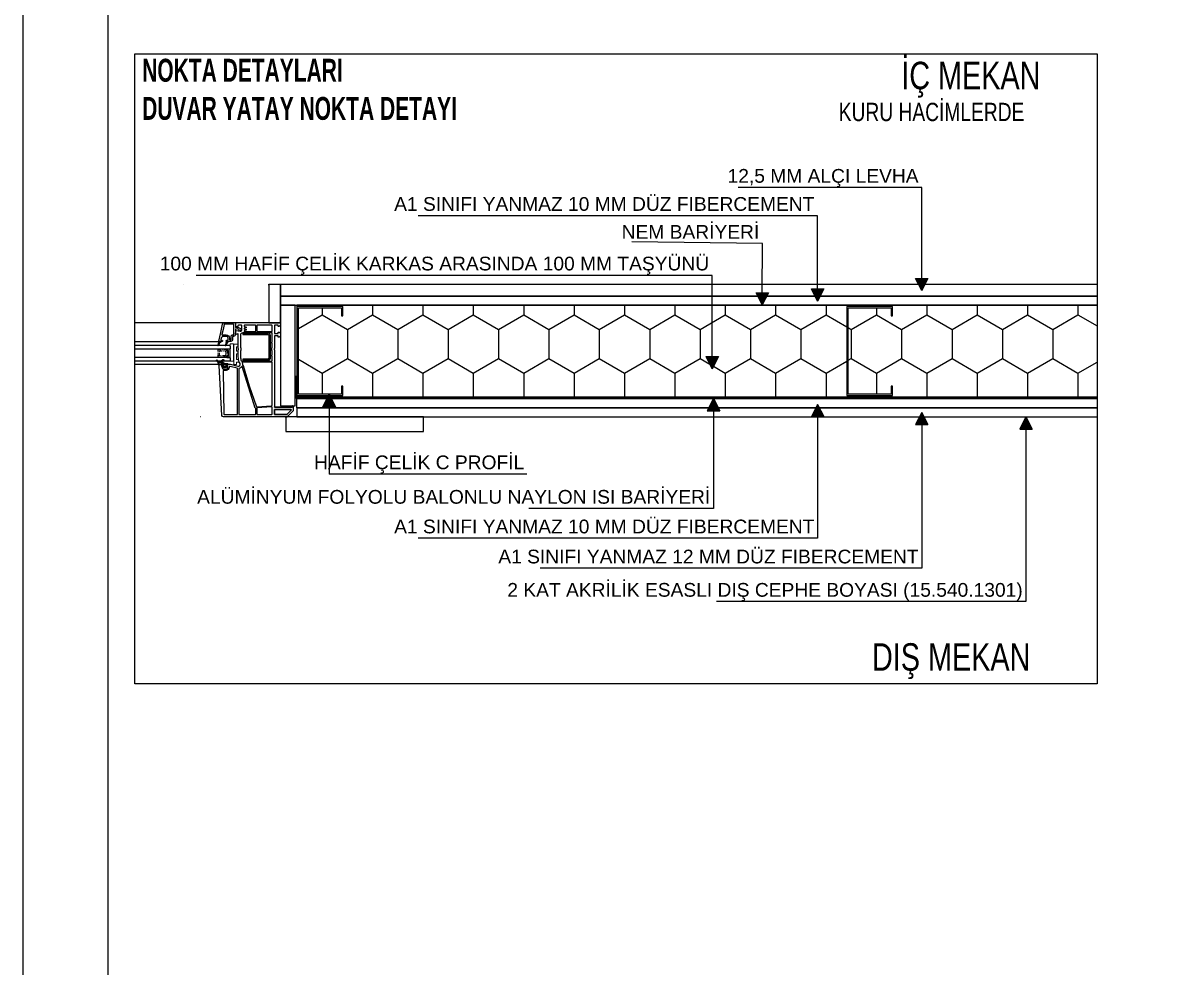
# Model space of a CAD drawing. Header units: centimetres. Extents: x -373760 to 14750, y -122502 to 29584.
# Drawn here: x -182437 to -180435, y -69107 to -67444 of the extents above; entities that cross this region are included whole.
import ezdxf
from ezdxf.enums import TextEntityAlignment as Align

# ---------------------------------------------------------------- set-up
doc = ezdxf.new("R2010")
doc.units = ezdxf.units.CM
for name, pattern in [('ACAD_ISO07W100', [3, 0, -3]), ('Dash', [6, 3, -3]), ('OGLT0', [10, 4.5, -2.2, 1.1, -2.2])]:
    doc.linetypes.add(name, pattern=pattern)
for name, color, linetype in [('02-KR', 130, 'Continuous'), ('CER', 4, 'Continuous'), ('PENCERE-PLAN', 1, 'Continuous'), ('Tarama', 253, 'Continuous')]:
    doc.layers.add(name, color=color, linetype=linetype)
for name, color, linetype, lineweight in [('5', 5, 'Continuous', 5), ('Aluminum bubble wrap', 2, 'Dash', 13), ('olçü', 7, 'Continuous', 25), ('YAZI', 5, 'Continuous', 0)]:
    doc.layers.add(name, color=color, linetype=linetype, lineweight=lineweight)
doc.styles.add('ROMANS', font='', dxfattribs={"width": 0.8})
doc.styles.add('TROMANS', font='arial.ttf', dxfattribs={"width": 0.75})
doc.styles.add('YAZI', font='arial.ttf', dxfattribs={"height": 34})
doc.styles.get('ROMANS').set_extended_font_data('VNI-Avo')

# ---------------------------------------------------------------- blocks, each defined once
blk = doc.blocks.new('ERP70003', base_point=(0, -0.299646))
at = {"color": 1, "linetype": 'Continuous'}
for p, q in [((-7.004034, 1.480354), (-6.264555, 2.219833)), ((-6.098671, 2.134374), (-3.807703, -0.156594)), ((-5.769407, 0.59366), (-4.8645, 1.498567)), ((-4.700477, -0.45873), (-3.411097, 0.830651)), ((-2.557619, 0.714642), (-1.328874, -0.514102)), ((-2.47647, -0.356043), (-1.543613, 0.576814)), ((-0.944009, -0.944903), (0.130151, 0.129258)), ((-0.04973, 0.328074), (0.105599, 0.172745)), ((-7.641225, -5.520798), (-3.650477, -1.53005)), ((-7.565873, -4.883705), (-6.721964, -5.727614)), ((-6.434951, -3.893307), (-5.560565, -4.767693)), ((-5.297464, -2.909474), (-4.379982, -3.826956)), ((-4.700477, -1.38514), (-3.650477, -2.43514)), ((-3.99524, -3.996133), (-3.458466, -3.459359)), ((-2.918095, -5.040309), (-2.352341, -4.474555)), ((-1.84095, -6.084484), (-1.211837, -5.455371)), ((-1.363584, -6.843354), (-1.284268, -6.92267)), ((-1.363584, -7.728438), (-1.32199, -7.686844)), ((-1.363584, -9.849758), (0.662091, -7.824083)), ((-1.363584, -8.964674), (-0.153864, -10.174393)), ((-1.32199, -7.686844), (-0.196209, -6.561063)), ((-1.284268, -6.92267), (0.643563, -8.8505)), ((-1.270792, -4.814825), (-1.184479, -4.901138)), ((-1.211837, -5.455371), (-0.514991, -4.758526)), ((-1.184479, -4.901138), (-0.340513, -5.745104)), ((-1.113315, -3.235529), (-1.101685, -3.223899)), ((-1.101685, -3.223899), (-0.833774, -2.955988)), ((-1.085526, -2.878771), (-1.08469, -2.879607)), ((-1.08469, -2.879607), (-0.796275, -3.168021)), ((-0.953495, -0.889481), (0.044844, -1.88782)), ((-0.833774, -2.955988), (0.028832, -2.093382)), ((-0.796275, -3.168021), (-0.108453, -3.855844)), ((-0.514991, -4.758526), (-0.150364, -4.393898)), ((-0.340513, -5.745104), (0.068599, -6.154216)), ((-0.196209, -6.561063), (-0.098144, -6.462999)), ((0.558634, -5.80622), (2.368416, -3.996438)), ((0.786203, -4.7505), (1.786203, -5.7505)), ((1.575666, -9.031829), (4.250136, -6.357359)), ((1.764883, -7.8505), (2.965568, -9.051185)), ((1.959584, -3.802561), (4.250136, -6.093112)), ((2.582393, -5.903782), (3.469432, -5.016743)), ((3.061648, -7.025944), (4.066583, -8.03088))]:
    blk.add_line(p, q, dxfattribs=at)
for points in [[(-1.363584, -10.3), (-1.363584, -8.529457), (-1.363584, -6.758913, 0.202954), (-1.515567, -6.399908), (-4.093142, -3.901227, 0.382283), (-4.493076, -3.885391), (-6.727085, -5.731846, -0.97902), (-7.492505, -4.808003), (-4.804225, -2.482863, 0.217774), (-4.700477, -2.25596), (-4.700477, -0.327929, 0.241531), (-4.825477, -0.08426), (-7.011969, 1.486053, -0.929019), (-6.491317, 2.336653), (-3.624236, 0.859621), (-0.251477, 0.401182, -0.398585), (0.181507, -0.133338), (-0.152958, -4.427202, 0.43717), (0.146136, -4.7505), (1.300136, -4.7505, 0.414214), (1.600136, -4.4505), (1.600136, -4.2005, -0.654513), (2.27202, -3.907108), (4.154049, -5.651175, -0.208815), (4.250136, -5.871219), (4.250136, -7.729781, -0.208815), (4.154049, -7.949825), (2.27202, -9.693892, -0.654513), (1.600136, -9.4005), (1.600136, -9.1505, 0.414214), (1.300136, -8.8505), (0.146136, -8.8505, 0.414214), (-0.153864, -9.1505), (-0.153864, -10.3, -0.414214), (-0.453864, -10.6), (-1.063584, -10.6, -0.414214), (-1.363584, -10.3)], [(-1.08313, -2.848019), (-1.012723, -1.94413), (-0.942316, -1.040242, 0.397511), (-1.373463, -0.505968), (-3.256743, -0.249985, 1.711261), (-3.650477, -0.593822), (-3.650477, -2.890975, 1.062548), (-3.416997, -3.442486), (-1.90115, -4.911936, 0.63496), (-1.223945, -4.655796), (-1.08313, -2.848019)], [(-0.153864, -6.8005, 0.414214), (0.896136, -7.8505), (2.036136, -7.8505, 1), (2.036136, -5.7505), (0.896136, -5.7505, 0.414214), (-0.153864, -6.8005)]]:
    blk.add_lwpolyline(points, format="xyb", close=True, dxfattribs=at)
blk = doc.blocks.new('DS0003')
at = {"color": 1}
for p, q in [((-135, 2768), (-135, 2796)), ((-133.5, 2796), (-135, 2796)), ((-133.5, 2768.5), (-133.5, 2796)), ((-105, 2796), (-106.5, 2796)), ((-106.5, 2796), (-106.5, 2768.5)), ((-105, 2796), (-105, 2768)), ((-107, 2766), (-133, 2766)), ((-107.5, 2767.5), (-132.5, 2767.5))]:
    blk.add_line(p, q, dxfattribs=at)
for centre, radius, start, end in [((-132.5, 2768.5), 1, 180, 270), ((-107.5, 2768.5), 1, 270, 0), ((-133, 2768), 2, 180, 270), ((-107, 2768), 2, 270, 0)]:
    blk.add_arc(centre, radius, start, end, dxfattribs=at)

msp = doc.modelspace()

# ---------------------------------------------------------------- hatches: boundary and pattern name
h = msp.add_hatch(color=256)
h.dxf.hatch_style = 1
h.paths.add_polyline_path([(-180843.72, -67894.56), (-180865.58, -67894.56), (-180859.25, -67906.97), (-180847.31, -67901.6)])
h.paths.add_polyline_path([(-180847.31, -67901.6), (-180859.25, -67906.97), (-180854.65, -67915.98)])
h = msp.add_hatch(color=256)
h.dxf.hatch_style = 1
h.paths.add_polyline_path([(-181124.33, -67919.81), (-181146.19, -67919.81), (-181139.86, -67932.22), (-181127.92, -67926.85)])
h.paths.add_polyline_path([(-181127.92, -67926.85), (-181139.86, -67932.22), (-181135.26, -67941.23)])
h = msp.add_hatch(color=256)
h.dxf.hatch_style = 1
h.paths.add_polyline_path([(-181026.97, -67913.08), (-181048.83, -67913.08), (-181042.5, -67925.48), (-181030.57, -67920.12)])
h.paths.add_polyline_path([(-181030.57, -67920.12), (-181042.5, -67925.48), (-181037.9, -67934.5)])
h = msp.add_hatch(color=256)
h.dxf.hatch_style = 1
h.paths.add_polyline_path([(-181212.25, -68032.33), (-181234.11, -68032.33), (-181227.78, -68044.74), (-181215.85, -68039.37)])
h.paths.add_polyline_path([(-181215.85, -68039.37), (-181227.78, -68044.74), (-181223.18, -68053.75)])
h = msp.add_hatch(color=256)
h.dxf.hatch_style = 1
h.paths.add_polyline_path([(-181908.28, -68120.48), (-181886.43, -68120.48), (-181892.76, -68108.08), (-181904.69, -68113.44)])
h.paths.add_polyline_path([(-181904.69, -68113.44), (-181892.76, -68108.08), (-181897.36, -68099.06)])
h = msp.add_hatch(color=256)
h.dxf.hatch_style = 1
h.paths.add_polyline_path([(-181210.23, -68127.63), (-181232.09, -68127.63), (-181225.76, -68115.23), (-181213.82, -68120.59)])
h.paths.add_polyline_path([(-181213.82, -68120.59), (-181225.76, -68115.23), (-181221.16, -68106.21)])
h = msp.add_hatch(color=256)
h.dxf.hatch_style = 1
h.paths.add_polyline_path([(-181026.97, -68137.93), (-181048.83, -68137.93), (-181042.5, -68125.53), (-181030.57, -68130.89)])
h.paths.add_polyline_path([(-181030.57, -68130.89), (-181042.5, -68125.53), (-181037.9, -68116.51)])
h = msp.add_hatch(color=256)
h.dxf.hatch_style = 1
h.paths.add_polyline_path([(-180843.72, -68151.8), (-180865.58, -68151.8), (-180859.25, -68139.4), (-180847.31, -68144.76)])
h.paths.add_polyline_path([(-180847.31, -68144.76), (-180859.25, -68139.4), (-180854.65, -68130.38)])
h = msp.add_hatch(color=256)
h.dxf.hatch_style = 1
h.paths.add_polyline_path([(-180660.46, -68159.88), (-180682.32, -68159.88), (-180675.99, -68147.47), (-180664.06, -68152.84)])
h.paths.add_polyline_path([(-180664.06, -68152.84), (-180675.99, -68147.47), (-180671.39, -68138.46)])
at = {"layer": 'PENCERE-PLAN'}
msp.add_hatch(color=256, dxfattribs=at).paths.add_polyline_path([(-182049.54, -68036.63), (-182049.54, -68039.04), (-182004.4, -68039.04, 0.4142136), (-182001.18, -68035.82), (-182001.18, -67993.9, 0.4142136), (-182004.4, -67990.68), (-182049.54, -67990.68), (-182049.54, -67993.1), (-182005.21, -67993.1, -0.4142136), (-182003.59, -67994.71), (-182003.59, -68035.01, -0.4142136), (-182005.21, -68036.63)])
h = msp.add_hatch(dxfattribs=at)
h.set_pattern_fill('ANSI37', color=256, scale=0.806123, angle=270, style=0)
h.set_pattern_definition([(315, (-987617.1878, -393512.7317), (1.809798298, 1.809798298), []), (45, (-987617.1878, -393512.7317), (-1.809798298, 1.809798298), [])])
edge = h.paths.add_edge_path()
edge.add_arc((-182088.31, -68007.39), 0.806, 90, 151.56377, ccw=False)
edge.add_line((-182088.31, -68006.59), (-182088.22, -68006.59))
edge.add_arc((-182088.22, -68005.78), 0.806, 270, 322.52257)
edge.add_line((-182087.58, -68006.27), (-182086.96, -68005.46))
edge.add_line((-182086.96, -68005.46), (-182090.52, -68005.46))
edge.add_arc((-182090.52, -68004.65), 0.806, 174.56748, 270, ccw=False)
edge.add_line((-182091.32, -68004.57), (-182093.19, -68012.38))
edge.add_arc((-182092.64, -68012.51), 0.564, 167, 335.41276)
edge.add_line((-182092.13, -68012.75), (-182089.02, -68007.01))
edge = h.paths.add_edge_path()
edge.add_line((-182079.16, -68012.56), (-182074.27, -68005.19))
edge.add_arc((-182075.57, -68003.15), 2.42, 270, 302.51027, ccw=False)
edge.add_line((-182075.57, -68005.57), (-182077.71, -68005.57))
edge.add_arc((-182077.71, -68004.6), 0.967, 246.51365, 270, ccw=False)
edge.add_arc((-182100.84, -68001.95), 23.02, 334.10483, 351.15397, ccw=False)
edge.add_arc((-182079.63, -68012.25), 0.564, 154.10483, 326.44114)
at = {"layer": 'Tarama', "ltscale": 3}
h = msp.add_hatch(dxfattribs=at)
h.set_pattern_fill('HONEY', color=256, scale=16.122465, angle=270)
h.set_pattern_definition([(270, (-232269.574, -53779.56), (44.330823, -76.78324), [51.18883, -102.37765]), (30, (-232269.574, -53779.56), (44.330824, 76.78324), [51.18883, -102.37765]), (330, (-232269.574, -53779.56), (88.661647, -2e-07), [-102.37765, 51.18883])])
h.paths.add_polyline_path([(-180546.26, -68102.99), (-180546.26, -67941.76), (-181223.18, -67941.76), (-181223.18, -68032.33), (-181212.25, -68032.33), (-181223.18, -68053.75), (-181234.11, -68032.33), (-181223.18, -68032.33), (-181223.18, -67941.76), (-181954, -67941.76), (-181954, -67944.18), (-181873.39, -67944.18), (-181873.39, -67960.3), (-181875.81, -67960.3), (-181875.81, -67946.6), (-181951.59, -67946.6), (-181951.59, -68098.15), (-181875.81, -68098.15), (-181875.81, -68084.45), (-181873.39, -68084.45), (-181873.39, -68100.57), (-181896.59, -68100.57), (-181895.35, -68102.99)])
h.paths.add_polyline_path([(-180986.66, -67944.18), (-180906.04, -67944.18), (-180906.04, -67960.3), (-180908.46, -67960.3), (-180908.46, -67946.6), (-180984.24, -67946.6), (-180984.24, -68098.15), (-180908.46, -68098.15), (-180908.46, -68084.45), (-180906.04, -68084.45), (-180906.04, -68100.57), (-180986.66, -68100.57)], flags=16)
h.paths.add_polyline_path([(-180709.02, -68057.64), (-180709.02, -67990.61), (-180812.29, -67990.61), (-180812.29, -68057.64)], flags=24)
h.paths.add_polyline_path([(-182010.69, -68070.49), (-181932.94, -68070.49), (-181932.94, -67967.22), (-182010.69, -67967.22)], flags=9)

# ---------------------------------------------------------------- linework, layer by layer
for p, q in [((-180854.65, -67734.75), (-181177.4, -67734.75)), ((-180854.65, -67894.56), (-180854.65, -67734.75)), ((-181037.9, -67784.25), (-181740.64, -67784.25)), ((-181037.9, -67913.08), (-181037.9, -67784.25)), ((-181134.95, -67833.37), (-181365.04, -67829.93)), ((-181135.73, -67921.6), (-181134.95, -67833.37)), ((-181223.18, -67889.15), (-182131.35, -67889.15)), ((-181223.18, -68032.33), (-181223.18, -67889.15)), ((-180854.65, -67915.98), (-180865.58, -67894.56)), ((-180865.58, -67894.56), (-180843.72, -67894.56)), ((-180854.65, -67915.98), (-180843.72, -67894.56)), ((-181135.26, -67941.23), (-181146.19, -67919.81)), ((-181146.19, -67919.81), (-181124.33, -67919.81)), ((-181135.26, -67941.23), (-181124.33, -67919.81)), ((-181037.9, -67934.5), (-181048.83, -67913.08)), ((-181048.83, -67913.08), (-181026.97, -67913.08)), ((-181037.9, -67934.5), (-181026.97, -67913.08)), ((-181223.18, -68053.75), (-181234.11, -68032.33)), ((-181234.11, -68032.33), (-181212.25, -68032.33)), ((-181223.18, -68053.75), (-181212.25, -68032.33)), ((-181897.36, -68099.06), (-181908.28, -68120.48)), ((-181897.36, -68099.06), (-181886.43, -68120.48)), ((-181221.16, -68106.21), (-181232.09, -68127.63)), ((-181221.16, -68106.21), (-181210.23, -68127.63)), ((-181886.43, -68120.48), (-181908.28, -68120.48)), ((-181897.36, -68120.48), (-181897.36, -68239.12)), ((-181232.09, -68127.63), (-181210.23, -68127.63)), ((-181221.16, -68127.63), (-181221.16, -68299.87)), ((-181037.9, -68116.51), (-181048.83, -68137.93)), ((-181037.9, -68116.51), (-181026.97, -68137.93)), ((-180854.65, -68130.38), (-180865.58, -68151.8)), ((-180854.65, -68130.38), (-180843.72, -68151.8)), ((-181048.83, -68137.93), (-181026.97, -68137.93)), ((-181037.9, -68137.93), (-181037.9, -68352.06)), ((-180671.39, -68138.46), (-180682.32, -68159.88)), ((-180671.39, -68138.46), (-180660.46, -68159.88)), ((-180865.58, -68151.8), (-180843.72, -68151.8)), ((-180854.65, -68151.8), (-180854.65, -68404.99)), ((-180682.32, -68159.88), (-180660.46, -68159.88)), ((-180671.39, -68159.88), (-180671.39, -68463.63)), ((-181549.72, -68239.12), (-181897.36, -68239.12)), ((-181221.16, -68299.87), (-181545.87, -68299.87)), ((-181037.9, -68352.06), (-181740.64, -68352.06)), ((-180854.65, -68404.99), (-181525.97, -68404.99)), ((-180671.39, -68463.63), (-181215.86, -68463.63))]:
    msp.add_line(p, q)
at = {"linetype": 'ACAD_ISO07W100', "ltscale": 50}
for p, q in [((-182003.41, -67905.49), (-182239.12, -67905.49)), ((-181973.35, -68138.46), (-182239.12, -68138.46))]:
    msp.add_line(p, q, dxfattribs=at)
for points in [[(-182239.12, -67499.22), (-180546.26, -67499.22), (-180546.26, -68608.61), (-182239.12, -68608.61)], [(-180865.58, -67894.56), (-180843.72, -67894.56), (-180854.65, -67915.98)], [(-181146.19, -67919.81), (-181124.33, -67919.81), (-181135.26, -67941.23)], [(-181048.83, -67913.08), (-181026.97, -67913.08), (-181037.9, -67934.5)], [(-181234.11, -68032.33), (-181212.25, -68032.33), (-181223.18, -68053.75)], [(-181886.43, -68120.48), (-181908.28, -68120.48), (-181897.36, -68099.06)], [(-181232.09, -68127.63), (-181210.23, -68127.63), (-181221.16, -68106.21)], [(-181048.83, -68137.93), (-181026.97, -68137.93), (-181037.9, -68116.51)], [(-180865.58, -68151.8), (-180843.72, -68151.8), (-180854.65, -68130.38)], [(-180682.32, -68159.88), (-180660.46, -68159.88), (-180671.39, -68138.46)]]:
    msp.add_lwpolyline(points, close=True)
at = {"color": 11}
msp.add_lwpolyline([(-182003.41, -67972.63), (-181983.26, -67972.63), (-181983.26, -67905.49), (-182003.41, -67905.49)], close=True, dxfattribs=at)
for points in [[(-180546.26, -67905.49), (-181983.26, -67905.49), (-181983.26, -67925.64), (-180546.26, -67925.64)], [(-180546.26, -68122.34), (-181954, -68122.34), (-181954, -68106.21), (-180546.26, -68106.21)], [(-180546.26, -68122.34), (-181954, -68122.34), (-181954, -68138.46), (-180546.26, -68138.46)], [(-180546.26, -68122.34), (-181954, -68122.34), (-181954, -68122.34), (-180546.26, -68122.34)]]:
    msp.add_lwpolyline(points, dxfattribs=at)
at = {"color": 95}
msp.add_lwpolyline([(-180546.26, -67925.64), (-181983.26, -67925.64), (-181983.26, -67941.76), (-180546.26, -67941.76)], dxfattribs=at)
at = {"layer": '02-KR'}
msp.add_lwpolyline([(-180546.26, -67941.76), (-181954, -67941.76), (-181954, -68102.99), (-180546.26, -68102.99)], dxfattribs=at)
at = {"layer": '5'}
msp.add_lwpolyline([(-180546.26, -68106.21), (-181954, -68106.21), (-181954, -68106.21), (-180546.26, -68106.21)], dxfattribs=at)
at = {"layer": 'Aluminum bubble wrap', "ltscale": 100, "const_width": 3.22}
msp.add_lwpolyline([(-180546.26, -68104.56), (-181955.62, -68104.52), (-181955.62, -68104.52), (-181955.62, -68104.52), (-181955.62, -68065.55)], dxfattribs=at)
at = {"layer": 'CER', "color": 2}
msp.add_lwpolyline([(-174354.96, -56588.86), (-182436.51, -56588.86), (-182436.51, -86588.86), (-174354.96, -86588.86)], dxfattribs=at)
msp.add_lwpolyline([(-182286.51, -86438.86), (-174504.96, -86438.86), (-174504.96, -56738.86), (-182286.51, -56738.86)], close=True, dxfattribs=at)
at = {"layer": 'olçü'}
for points in [[(-181983.03, -68119.11), (-181957.23, -68119.11), (-181957.23, -67941.76), (-181983.03, -67941.76)], [(-181973.35, -68164.25), (-181731.51, -68164.25), (-181731.51, -68138.46), (-181973.35, -68138.46)]]:
    msp.add_lwpolyline(points, close=True, dxfattribs=at)
at = {"layer": 'PENCERE-PLAN', "linetype": 'Continuous'}
for p, q in [((-182239.12, -67972.4), (-182061.54, -67972.4)), ((-182072.45, -68012.8), (-182239.12, -68012.8)), ((-182072.45, -68019.25), (-182239.12, -68019.25)), ((-182072.45, -68012.8), (-182071.65, -68013.61)), ((-182071.65, -68018.45), (-182072.45, -68019.25)), ((-182071.65, -68013.61), (-182071.65, -68018.45)), ((-182072.45, -68033.76), (-182239.12, -68033.76)), ((-182072.45, -68040.21), (-182239.12, -68040.21)), ((-182077.45, -68033.76), (-182077.45, -68033.52)), ((-182076.81, -68033.76), (-182076.81, -68032.88)), ((-182076.16, -68033.76), (-182076.16, -68032.23)), ((-182075.52, -68033.76), (-182075.52, -68031.59)), ((-182072.45, -68033.76), (-182071.65, -68034.57)), ((-182071.65, -68039.41), (-182072.45, -68040.21)), ((-182071.65, -68034.57), (-182071.65, -68039.41))]:
    msp.add_line(p, q, dxfattribs=at)
at = {"layer": 'PENCERE-PLAN', "linetype": 'ByBlock'}
for p, q in [((-182239.12, -68005.45), (-182091.05, -68005.45)), ((-182239.12, -68045.75), (-182089.43, -68045.75))]:
    msp.add_line(p, q, dxfattribs=at)
at = {"layer": 'PENCERE-PLAN', "linetype": 'OGLT0'}
for p, q in [((-182092.61, -68033.28), (-182092.61, -68019.74)), ((-182092.61, -68019.74), (-182078.9, -68019.74)), ((-182090.19, -68030.86), (-182090.19, -68022.16)), ((-182090.19, -68022.16), (-182080.52, -68022.16)), ((-182080.52, -68030.86), (-182090.19, -68030.86)), ((-182080.52, -68022.16), (-182078.9, -68023.77)), ((-182078.9, -68029.25), (-182080.52, -68030.86)), ((-182078.9, -68019.74), (-182076.49, -68022.16)), ((-182078.9, -68023.77), (-182078.9, -68029.25)), ((-182076.49, -68030.86), (-182078.9, -68033.28)), ((-182076.49, -68022.16), (-182076.49, -68030.86)), ((-182078.9, -68033.28), (-182092.61, -68033.28))]:
    msp.add_line(p, q, dxfattribs=at)
at = {"layer": 'PENCERE-PLAN'}
for points in [[(-181873.39, -67960.3), (-181873.39, -67944.18), (-181954, -67944.18), (-181954, -68100.57), (-181873.39, -68100.57), (-181873.39, -68084.45), (-181875.81, -68084.45), (-181875.81, -68098.15), (-181951.59, -68098.15), (-181951.59, -67946.6), (-181875.81, -67946.6), (-181875.81, -67960.3), (-181873.39, -67960.3)], [(-180906.04, -67960.3), (-180906.04, -67944.18), (-180986.66, -67944.18), (-180986.66, -68100.57), (-180906.04, -68100.57), (-180906.04, -68084.45), (-180908.46, -68084.45), (-180908.46, -68098.15), (-180984.24, -68098.15), (-180984.24, -67946.6), (-180908.46, -67946.6), (-180908.46, -67960.3), (-180906.04, -67960.3)]]:
    msp.add_lwpolyline(points, dxfattribs=at)
at = {"layer": 'PENCERE-PLAN', "linetype": 'Continuous'}
for points in [[(-182091.36, -68005.06), (-182088.06, -67989.99), (-182084.75, -67974.93, -0.35225), (-182081.6, -67972.4), (-182063.08, -67972.4, -0.414214), (-182062.43, -67973.04), (-182062.43, -67980.14, 0.264301), (-182062.12, -67980.69, 0.191256), (-182061.41, -67980.81), (-182058.91, -67980.25, -0.174881), (-182058.26, -67980.33), (-182053.44, -67982.8, -0.281324), (-182052.91, -67983.66), (-182052.91, -67985.9, -0.414214), (-182054.2, -67987.19), (-182054.53, -67987.19, -0.414214), (-182055.82, -67985.9), (-182055.82, -67985.44, 0.281324), (-182056.34, -67984.58), (-182058.65, -67983.39, 0.174881), (-182059.3, -67983.31), (-182061.83, -67983.87, 0.079808), (-182062.12, -67983.99, 0.264301), (-182062.43, -67984.54), (-182062.43, -67993.36, -0.414214), (-182065.65, -67996.58), (-182066.78, -67996.58, 0.414214), (-182067.27, -67997.06), (-182067.27, -68002.22, -0.414214), (-182070.49, -68005.45), (-182077.59, -68005.45, -0.414214), (-182078.55, -68004.48, -0.414214), (-182077.59, -68003.51), (-182076.3, -68003.51, 0.414214), (-182075.33, -68002.55), (-182075.33, -67999.8, 0.414214), (-182078.55, -67996.58), (-182082.81, -67996.58, 0.35225), (-182087.53, -68000.38), (-182087.96, -68002.34, 0.479016), (-182087.02, -68003.51), (-182085.97, -68003.51, -0.414214), (-182085, -68004.48, -0.414214), (-182085.97, -68005.45), (-182091.05, -68005.45, -0.479016), (-182091.36, -68005.06)], [(-182084.06, -67984.56), (-182086.02, -67993.47, 0.581143), (-182085.18, -67994.22, -0.079887), (-182082.81, -67993.84), (-182078.55, -67993.84, -0.414214), (-182072.59, -67999.8), (-182072.59, -68002.06, 0.414214), (-182071.94, -68002.71), (-182070.65, -68002.71, 0.414214), (-182070.01, -68002.06), (-182070.01, -67997.06, -0.414214), (-182066.78, -67993.84), (-182065.65, -67993.84, 0.414214), (-182065.17, -67993.36), (-182065.17, -67976.1, 0.414214), (-182066.14, -67975.14), (-182081.47, -67975.14, 0.35225), (-182082.1, -67975.64), (-182084.06, -67984.56)], [(-181998.09, -68039.74, 0.198912), (-181997.86, -68039.17), (-181997.86, -68031.83, 0.267949), (-181998.26, -68031.14, -0.57735), (-181998.26, -68029.74, 0.267949), (-181997.86, -68029.04), (-181997.86, -68021.62, 0.121048), (-181997.95, -68021.24, -0.245696), (-181997.95, -68017.06, 0.121048), (-181997.86, -68016.69), (-181997.86, -68009.26, 0.267949), (-181998.26, -68008.56, -0.57735), (-181998.26, -68007.17, 0.267949), (-181997.86, -68006.47), (-181997.86, -67990.94, 0.198912), (-181998.09, -67990.37, 0.198912), (-181998.66, -67990.13), (-182048.91, -67990.13, 0.172654), (-182049.41, -67990.31, -0.132383), (-182052.48, -67991.68, 0.368828), (-182053.16, -67992.48), (-182053.16, -68016.69, 0.121048), (-182053.07, -68017.06, -0.245696), (-182053.07, -68021.24, 0.121048), (-182053.16, -68021.62), (-182053.16, -68032.64, 0.086278), (-182051.98, -68039.45, 0.316621), (-182051.22, -68039.98), (-181998.66, -68039.98, 0.198912), (-181998.09, -68039.74)], [(-182046.47, -67987.96, 0.198912), (-182045.9, -67988.2), (-182027.44, -67988.2, 0.414214), (-182026.64, -67987.39), (-182026.64, -67977.56, 0.414214), (-182027.44, -67976.75), (-182045.92, -67976.75, 0.436376), (-182046.73, -67977.62, -0.018775), (-182046.71, -67978.04), (-182046.71, -67978.65, 0.339454), (-182046.11, -67979.43), (-182043.76, -67980.06, -0.339454), (-182043.16, -67980.83), (-182043.16, -67981.34, -0.414225), (-182043.65, -67981.83), (-182045.9, -67981.83, 0.414214), (-182046.71, -67982.63), (-182046.71, -67983.12, 0.414214), (-182045.9, -67983.92), (-182043.65, -67983.92, -0.414214), (-182043.16, -67984.41), (-182043.16, -67984.92, -0.339454), (-182043.76, -67985.7), (-182046.11, -67986.33, 0.339454), (-182046.71, -67987.1), (-182046.71, -67987.39, 0.198912), (-182046.47, -67987.96)], [(-181998.09, -67987.96, 0.198912), (-181997.86, -67987.39), (-181997.86, -67977.56, 0.414214), (-181998.66, -67976.75), (-182023.9, -67976.75, 0.414214), (-182024.7, -67977.56), (-182024.7, -67987.39, 0.414214), (-182023.9, -67988.2), (-181998.66, -67988.2, 0.198912), (-181998.09, -67987.96)], [(-182071.84, -68049.79, 0.028681), (-182071.93, -68049.78), (-182072.28, -68049.78, 0.414227), (-182073.08, -68050.59), (-182073.08, -68051.28, -0.395059), (-182078.71, -68056.56), (-182083.11, -68056.56, 0.493145), (-182083.89, -68057.57), (-182082.55, -68133.51, 0.339454), (-182081.77, -68134.1), (-182059.2, -68134.1, 0.414214), (-182058.4, -68133.3), (-182058.4, -68053.56, 0.34853), (-182059.02, -68052.78), (-182071.75, -68049.81, 0.028681), (-182071.84, -68049.79)], [(-182041.55, -68134.1), (-182027.44, -68134.1, 0.198912), (-182026.87, -68133.87, 0.198912), (-182026.64, -68133.3), (-182026.64, -68123.58, 0.388758), (-182027.37, -68122.78), (-182050.67, -68049.79, 0.12745), (-182051.07, -68049.86, 0.12745), (-182051.39, -68050.11, -0.185919), (-182055.81, -68052.88, 0.359269), (-182056.46, -68053.67), (-182056.46, -68133.3, 0.414214), (-182055.66, -68134.1), (-182041.55, -68134.1)], [(-182038, -68083.96), (-182024.96, -68120.82, 0.039482), (-182024.83, -68120.82), (-181998.61, -68118.78, 0.393689), (-181997.86, -68117.98), (-181997.86, -68042.72, 0.198912), (-181998.09, -68042.15, 0.198912), (-181998.66, -68041.92), (-182049.72, -68041.92, 0.532241), (-182050.47, -68043.02, -0.116176), (-182049.96, -68046.31, 0.411211), (-182048.49, -68048.04), (-182038, -68083.96)], [(-182024.47, -68133.87, 0.198912), (-182023.9, -68134.1), (-181998.66, -68134.1, 0.414214), (-181997.86, -68133.3), (-181997.86, -68121.53, 0.435041), (-181998.72, -68120.73), (-182023.95, -68122.51, 0.393689), (-182024.7, -68123.32), (-182024.7, -68133.3, 0.198912), (-182024.47, -68133.87)], [(-181992.94, -68125.08, 0.414214), (-181993.75, -68125.88, -0.414214)], [(-181982.31, -68134.1), (-181982.31, -68134.1), (-181971.68, -68134.1, 0.209324), (-181971.08, -68133.85), (-181964.3, -68126.49, 0.188543), (-181964.08, -68125.95), (-181964.08, -68125.88), (-181964.08, -68125.95, -0.188543), (-181964.3, -68126.49), (-181971.08, -68133.85, -0.209324), (-181971.68, -68134.1), (-181982.31, -68134.1), (-181982.31, -68134.1), (-181992.94, -68134.1)], [(-181964.08, -68125.88, 0.414214), (-181964.89, -68125.08, -0.414214)], [(-181993.75, -68133.3, 0.414214), (-181992.94, -68134.1, -0.414214)]]:
    msp.add_lwpolyline(points, format="xyb", close=True, dxfattribs=at)
at = {"layer": 'PENCERE-PLAN', "ltscale": 250}
msp.add_lwpolyline([(-181971.66, -68138.46), (-182033.54, -68138.46), (-182083.26, -68138.46, -0.339454), (-182086.37, -68136.07), (-182091.05, -68047.69), (-182091.05, -68047.37, -0.414214), (-182089.43, -68045.75), (-182085.08, -68045.75, -1.00002), (-182085.08, -68047.69), (-182085.97, -68047.69, 0.510706), (-182086.73, -68048.75), (-182085.32, -68053.03, 0.323884), (-182083.79, -68054.14), (-182078.71, -68054.14, 0.414214), (-182075.49, -68050.91), (-182075.49, -68049.7), (-182075.49, -68048.49, 0.414223), (-182076.29, -68047.69), (-182077.18, -68047.69, -1), (-182077.18, -68045.75), (-182071.37, -68045.75), (-182057.92, -68048.89, 0.61712), (-182054.23, -68044.46), (-182055.17, -68042.32, -0.103245), (-182057.19, -68032.64), (-182057.19, -68020.16, -0.198932), (-182057.05, -68019.82), (-182056.72, -68019.49, 0.414214), (-182056.72, -68018.81), (-182057.05, -68018.49, -0.198931), (-182057.19, -68018.14), (-182057.19, -67992.51, 0.233167), (-182057.38, -67992.13, 0.233167), (-182057.8, -67992.05), (-182061.42, -67993.02, -0.509525), (-182062.02, -67992.52), (-182061.73, -67986.86, -0.466308), (-182060.74, -67986.12), (-182054.03, -67987.67, 0.258618), (-182051.78, -67987.02), (-182051.45, -67986.69, 0.198915), (-182050.74, -67984.98), (-182050.74, -67978.36, 0.414214), (-182052.35, -67976.75), (-182056.38, -67976.75, 0.414228), (-182057.99, -67978.36), (-182057.99, -67978.47, -0.36397), (-182058.66, -67979.27), (-182060.77, -67979.64, -0.450467), (-182061.71, -67978.89), (-182062.02, -67972.91, -0.429634), (-182061.54, -67972.4), (-181983.83, -67972.4, -0.414214), (-181983.03, -67973.2), (-181983.03, -67975.41, -0.198919), (-181983.97, -67977.69), (-181984.97, -67978.7, -0.198932), (-181986.11, -67979.17), (-181986.25, -67979.17, -0.414236), (-181987.06, -67978.36), (-181987.06, -67977.56, 0.414221), (-181987.86, -67976.75), (-181993.02, -67976.75, 0.414214), (-181993.83, -67977.56), (-181993.83, -67990.78, 0.414214), (-181993.02, -67991.58), (-181987.86, -67991.58, 0.414214), (-181987.06, -67990.78), (-181987.06, -67989.97, -0.414232), (-181986.25, -67989.16), (-181986.11, -67989.16, -0.198924), (-181984.97, -67989.64), (-181983.97, -67990.64, -0.198916), (-181983.03, -67992.92), (-181983.03, -67994.28, -0.198921), (-181983.97, -67996.56), (-181984.97, -67997.56, -0.198919), (-181986.11, -67998.03), (-181986.25, -67998.03, -0.414214), (-181987.06, -67997.22), (-181987.06, -67996.42, 0.414221), (-181987.86, -67995.61), (-181993.02, -67995.61, 0.414214), (-181993.83, -67996.42), (-181993.83, -68018.14, -0.198925), (-181993.97, -68018.49), (-181994.29, -68018.81, 0.414214), (-181994.29, -68019.49), (-181993.97, -68019.82, -0.198912), (-181993.83, -68020.16), (-181993.83, -68120.72, 0.414214), (-181993.02, -68121.53, -0.414214), (-181993.83, -68120.72, 0.414214), (-181993.02, -68121.53), (-181962.95, -68121.53), (-181993.02, -68121.53), (-181962.95, -68121.53, 0.414214), (-181962.15, -68120.72), (-181962.15, -68119.11), (-181961.34, -68119.11), (-181962.15, -68119.11), (-181962.15, -68120.72, -0.414214), (-181962.95, -68121.53, 0.414214), (-181962.15, -68120.72), (-181962.15, -68119.11), (-181961.34, -68119.11, -0.414214), (-181960.53, -68119.92, 0.414214), (-181961.34, -68119.11, -0.414214), (-181960.53, -68119.92), (-181960.53, -68126.54, -0.188543), (-181960.96, -68127.64), (-181970.47, -68137.94, -0.209324), (-181971.66, -68138.46, 0.209324), (-181970.47, -68137.94, -0.209324), (-181971.66, -68138.46)], format="xyb", dxfattribs=at)
at = {"layer": 'PENCERE-PLAN'}
for points in [[(-182089.02, -68007.01, -0.2752758), (-182088.31, -68006.59), (-182088.22, -68006.59, 0.2332711), (-182087.58, -68006.27), (-182086.96, -68005.46), (-182090.52, -68005.46, -0.442265), (-182091.32, -68004.57), (-182093.19, -68012.38, 0.9036705), (-182092.13, -68012.75)], [(-182079.16, -68012.56), (-182074.27, -68005.19, -0.142812), (-182075.57, -68005.57), (-182077.71, -68005.57, -0.1028388), (-182078.1, -68005.49, -0.0745284), (-182080.14, -68012, 0.9352623)]]:
    msp.add_lwpolyline(points, format="xyb", close=True, dxfattribs=at)
at = {"layer": 'PENCERE-PLAN', "lineweight": 13}
msp.add_lwpolyline([(-182071.31, -68040.21), (-182071.31, -68009.58), (-182065.57, -68009.58), (-182065.57, -68040.21)], close=True, dxfattribs=at)
msp.add_lwpolyline([(-182071.31, -68040.21), (-182071.31, -68009.58), (-182065.57, -68009.58), (-182065.57, -68040.21)], close=True, dxfattribs=at)
msp.add_lwpolyline([(-182060.55, -68037.48), (-182060.55, -68027.3), (-182057.73, -68027.3), (-182057.73, -68022.48), (-182060.55, -68022.48), (-182060.55, -68015.27), (-182057.73, -68015.27), (-182057.73, -68010.45), (-182065.37, -68010.45), (-182065.37, -68046.41), (-182060.55, -68046.41), (-182060.55, -68042.3), (-182055.72, -68042.3, -0.0893669), (-182057.11, -68037.48)], format="xyb", close=True, dxfattribs=at)
at = {"layer": 'PENCERE-PLAN', "linetype": 'Continuous'}
for points in [[(-182071.65, -68019.25), (-182077.69, -68019.25), (-182075.28, -68021.67), (-182075.28, -68031.35), (-182077.69, -68033.76), (-182071.65, -68033.76), (-182071.65, -68019.25)], [(-181993.75, -68133.3), (-181993.75, -68125.88)], [(-181992.94, -68125.08), (-181964.89, -68125.08)]]:
    msp.add_lwpolyline(points, close=True, dxfattribs=at)
msp.add_lwpolyline([(-181991.89, -68134.1), (-181986.73, -68134.1)], dxfattribs=at)

# ---------------------------------------------------------------- block references
at = {"layer": 'PENCERE-PLAN', "yscale": 1.612246483564377, "rotation": 90}
for name, p, xscale, zscale in [('DS0003', (-177541.71, -67821.46), 1.612246483564377, 1.612246483564377), ('ERP70003', (-182091.56, -68046.44), -1.151605099439621, 1.61224648694094)]:
    msp.add_blockref(name, p, dxfattribs=dict(at, xscale=xscale, zscale=zscale))

# ---------------------------------------------------------------- texts
at = {"layer": 'YAZI', "style": 'YAZI'}
for s, p in [('12,5 MM ALÇI LEVHA', (-180860.26, -67726.11)), ('A1 SINIFI YANMAZ 10 MM DÜZ FIBERCEMENT', (-181043.51, -67775.61)), ('NEM BARİYERİ', (-181140.55, -67824.73)), ('100 MM HAFİF ÇELİK KARKAS ARASINDA 100 MM TAŞYÜNÜ', (-181228.79, -67880.51)), ('HAFİF ÇELİK C PROFİL', (-181554.14, -68230.48)), ('ALÜMİNYUM FOLYOLU BALONLU NAYLON ISI BARİYERİ', (-181226.77, -68291.23)), ('A1 SINIFI YANMAZ 10 MM DÜZ FIBERCEMENT', (-181043.51, -68343.42)), ('A1 SINIFI YANMAZ 12 MM DÜZ FIBERCEMENT', (-180860.26, -68396.34)), ('2 KAT AKRİLİK ESASLI DIŞ CEPHE BOYASI (15.540.1301)', (-180677, -68454.99))]:
    msp.add_text(s, height=24.1837, dxfattribs=at).set_placement(p, align=Align.RIGHT)
at = {"layer": 'YAZI', "insert": (-182226.35, -67507.91), "char_height": 40.3062, "width": 3095.0624, "attachment_point": 1, "style": 'ROMANS'}
msp.add_mtext('{\\fArial Narrow|b1|i0|c162|p34;NOKTA DETAYLARI\\PDUVAR YATAY NOKTA DETAYI}', dxfattribs=at)
at = {"layer": 'YAZI', "color": 1, "width": 14732.136, "attachment_point": 1, "style": 'TROMANS'}
for s, insert, char_height in [('{\\fArial|b0|i0|c162|p34;İÇ MEKAN}', (-180890.7, -67513.1), 48.3674), ('{\\fArial|b0|i0|c162|p34;KURU HACİMLERDE}', (-181000.69, -67585.39), 32.2449), ('{\\fArial|b0|i0|c162|p34;DIŞ MEKAN}', (-180942.19, -68536.84), 48.3674)]:
    msp.add_mtext(s, dxfattribs=dict(at, insert=insert, char_height=char_height))

doc.saveas('drawing.dxf')
